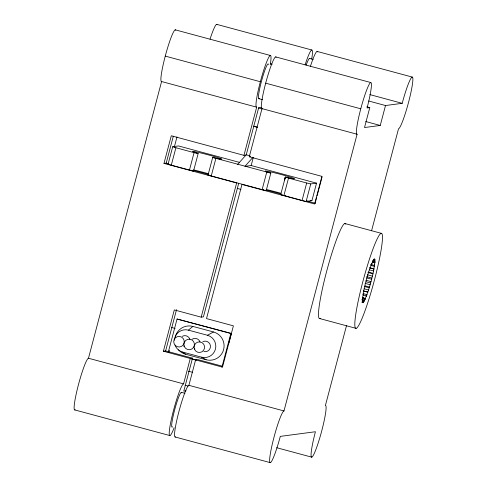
<?xml version="1.0" encoding="UTF-8"?>
<svg xmlns="http://www.w3.org/2000/svg" width="487" height="487" viewBox="0 0 487 487"><rect width="100%" height="100%" fill="white"/><g stroke="black" fill="none" stroke-linecap="round" stroke-linejoin="round"><path stroke-width="0.73" d="M362.815 297.928L364.976 298.507L364.921 299.748A22.712 2.49 -74.9 0 0 365.5 298.446L366.181 295.792L363.302 295.012M363.223 290.964L367.874 292.084A22.712 2.49 -74.9 0 0 368.562 289.99L369.475 287.05A22.712 2.49 -74.9 0 0 370.15 284.743L371.021 281.626A22.712 2.49 -74.9 0 0 371.648 279.252L372.421 276.147A22.712 2.49 -74.9 0 0 372.957 273.858L373.59 270.961A22.712 2.49 -74.9 0 0 373.998 268.903L369.676 267.734M361.835 299.529L363.996 300.114L363.752 301.903A22.712 2.49 -74.9 0 0 364.221 301.13L364.976 298.507M372.798 260.965L374.235 261.355L374.734 258.968A22.712 2.49 -74.9 0 0 374.485 258.853L373.718 261.123L374.053 259.102A22.712 2.49 -74.9 0 0 373.651 259.583L372.884 262.128L373.03 260.6A22.712 2.49 -74.9 0 0 372.506 261.647L371.782 264.307L371.739 263.37A22.712 2.49 -74.9 0 0 371.118 264.91L370.485 267.521L370.248 267.235A22.712 2.49 -74.9 0 0 369.572 269.177L368.665 271.947A22.712 2.49 -74.9 0 0 367.971 274.169L367.076 277.219A22.712 2.49 -74.9 0 0 366.419 279.581L365.591 282.716A22.712 2.49 -74.9 0 0 365 285.065L364.294 288.091A22.712 2.49 -74.9 0 0 363.819 290.282L363.278 293.004A22.712 2.49 -74.9 0 0 362.937 294.903L363.351 294.532L362.596 297.155A22.712 2.49 -74.9 0 0 362.419 298.634L362.979 297.618L362.298 300.272A22.712 2.49 -74.9 0 0 362.291 301.252L362.967 299.651L362.401 302.171A22.712 2.49 -74.9 0 0 362.565 302.579L363.314 300.503L362.894 302.725A22.712 2.49 -74.9 0 0 363.223 302.537L363.996 300.114M366.181 295.792L366.321 296.406A22.712 2.49 -74.9 0 0 366.979 294.653L367.545 292.133M372.245 262.225L374.406 262.81L375.039 260.204A22.712 2.49 -74.9 0 0 374.953 259.504L374.235 261.355M192.408 170.675L193.534 171.101L198.166 153.551L197.046 153.125A15.14 0.688 14.8 0 1 197.637 152.23A15.14 0.688 14.8 0 1 219.132 158.025A15.14 0.688 14.8 0 1 214.481 157.831L212.661 157.484L270.815 173.122L266.188 190.691L208.034 175.077L212.673 157.526M285.303 177.098L284.554 179.995L285.315 177.073L287.135 177.414A15.14 0.688 14.8 0 0 291.792 177.615A15.14 0.688 14.8 0 0 270.291 171.82A15.14 0.688 14.8 0 0 269.701 172.715L270.784 173.104M75.175 409.768A26.767 2.934 -74.9 0 1 78.145 385.85A26.767 2.934 -74.9 0 1 88.476 358.243L161.587 81.536A26.767 2.934 -74.9 0 1 165.903 53.734A26.767 2.934 -74.9 0 1 175.704 30.182M186.01 390.86L183.788 391.152L192.505 358.164L190.283 358.456L163.395 351.212L174.309 309.915L201.192 317.159L236.645 182.978L163.985 163.388L171.29 135.763L243.944 155.347L246.172 155.055L258.664 107.767L261.574 107.384M163.985 163.388L166.213 163.096L173.323 136.196M239.531 162.396L178.498 145.942L172.708 146.709L168.045 164.277L193.491 171.114M174.285 147.159L176.988 136.92M171.26 165.3L175.898 147.75L172.708 146.709M189.425 170.194L194.063 152.644L175.898 147.75M211.224 176.069L215.857 158.518M163.395 351.212L165.623 350.914L176.537 309.616M168.167 352.649L177.055 319.015L231.416 333.431L228.89 342.939M168.745 352.576L169.324 350.378M174.133 427.714A26.767 2.934 -74.9 0 1 171.211 420.007A26.767 2.934 -74.9 0 1 183.562 383.878L190.283 358.456M243.944 155.347L256.673 107.17A26.767 2.934 -74.9 0 1 263.601 70.578A26.767 2.934 -74.9 0 1 270.255 64.698M238.679 183.416L203.42 316.867L201.192 317.159M175.594 436.833A26.767 2.934 -74.9 0 1 178.565 412.915A26.767 2.934 -74.9 0 1 188.895 385.314L195.61 359.893L197.832 359.601L222.535 366.261M195.61 359.893L222.492 367.143L233.401 325.846L206.518 318.595L241.972 184.415L314.626 203.998L321.931 176.373L249.271 156.784L262 108.607A26.767 2.934 -74.9 0 1 266.322 80.805A26.767 2.934 -74.9 0 1 276.123 57.253M252.972 157.319L244.924 166.353L251.152 165.531L253.283 157.49M262.085 189.778L266.718 172.234M221.932 367.143L230.82 333.51L231.416 333.431M283.878 195.658L288.517 178.108L285.376 177.14L280.67 194.642L305.568 201.399L311.911 200.705L316.544 183.161L251.152 165.531M302.043 200.553L306.682 183.002L288.517 178.108M306.122 201.472L310.755 183.922L316.544 183.161M315.156 203.152L316.702 197.302M317.086 195.835L322.108 176.824M175.235 437.016L270.322 462.65A26.767 2.934 -74.9 0 1 274.004 437.216A26.767 2.934 -74.9 0 1 283.982 410.949L357.093 134.242A26.767 2.934 -74.9 0 1 360.776 108.802A26.767 2.934 -74.9 0 1 370.753 82.534L275.66 56.9M366.857 106.823L369.779 107.615L364.519 127.533L380.244 125.457L385.509 105.533L402.207 103.323A26.767 2.934 -74.9 0 1 412.185 77.056L317.098 51.421M346.555 325.462L325.413 405.464A26.767 2.934 -74.9 0 1 321.73 430.898A26.767 2.934 -74.9 0 1 311.753 457.165L276.646 447.705M371.569 230.777L398.524 128.757A26.767 2.934 -74.9 0 0 408.502 102.489A26.767 2.934 -74.9 0 0 412.185 77.056M370.613 264.417L374.217 265.391L374.935 262.73A22.712 2.49 -74.9 0 0 375.027 261.489L374.406 262.81M370.071 267.972L373.675 268.94L374.442 266.395A22.712 2.49 -74.9 0 0 374.704 264.691L374.217 265.391M237.656 164.399L246.209 154.799L249.837 155.779M174.297 340.212A11.353 11.274 82.5 0 1 188.439 330.143L192.846 326.406L213.483 331.97A14.385 14.281 82.5 0 1 223.618 349.581A14.385 14.281 82.5 0 1 206.141 359.753L185.504 354.189A14.385 14.281 82.5 0 1 178.498 349.83M208.01 175.04L209.617 175.32M280.664 194.63L282.271 194.91M188.439 330.143L207.438 335.263L213.483 331.97M369.779 107.615L367.07 107.974A26.767 2.934 -74.9 0 0 370.753 82.534M249.271 156.784L250.756 156.589M373.675 268.94L373.998 268.903M310.755 183.922L306.682 183.002M198.124 153.569L194.063 152.644M216.678 24.35L311.765 49.984M309.537 58.434L313.171 59.414M175.247 29.829L270.334 55.463M369.852 94.6L402.207 103.323M368.689 100.998L385.509 105.533M165.263 56.102L260.356 81.737M265.683 83.174L360.776 108.802M365.713 121.537L380.244 125.457M258.907 98.721L262.542 99.701M161.587 81.536L256.673 107.17M262 108.607L357.093 134.242M253.703 126.273L257.373 127.259A75.704 3.433 14.8 0 1 253.197 126.127M310.438 200.309L311.911 200.705M166.213 163.096L168.417 163.693M193.369 170.42L208.783 174.571M266.212 190.058L280.896 194.015M306.579 200.936L315.387 203.31M237.285 188.42L240.955 189.413M344.869 223.509L381.668 233.425A49.211 5.394 -74.9 0 1 366.145 307.571A49.211 5.394 -74.9 0 1 358.115 301.496A49.211 5.394 -74.9 0 1 381.668 233.425M373.499 262.341L374.935 262.73M370.844 265.421L374.442 266.395M369.268 269.798L373.59 270.961M368.501 272.069L372.823 273.237M367.916 272.501L372.957 273.858M367.381 274.79L372.421 276.147M366.662 276.646L371.703 278.004M366.608 277.894L371.648 279.252M365.981 280.269L371.021 281.626M366.078 281.784L370.4 282.953M365.11 283.385L370.15 284.743M365.153 285.887L369.475 287.05M364.66 286.593L368.982 287.762M364.239 288.821L368.562 289.99M363.552 290.922L367.874 292.084M363.375 293.679L366.979 294.653M362.62 297.673L365.5 298.446M361.78 302.147L363.223 302.537M319.289 318.437L356.082 328.36M177.055 319.015L230.82 333.51M171.461 327.459L175.119 328.445M174.991 345.1A11.353 11.274 82.5 0 0 182.643 352.077L201.642 357.196L206.141 359.753M165.623 350.914L192.505 358.164M191.994 358.84L196.358 360.015M191.415 358.919L195.774 360.094M188.311 371.161L192.712 372.348M88.476 358.243L183.562 383.878M188.895 385.314L283.982 410.949M185.133 385.26L188.067 386.045M181.334 392.327L184.963 393.307M74.815 409.944L169.902 435.579M270.34 63.706L272.154 64.223M265.062 190.265L266.176 190.673M182.643 352.077L185.504 354.189M320.33 318.303A49.211 5.394 -74.9 0 1 327.118 269.591A49.211 5.394 -74.9 0 1 345.715 224.16M270.322 462.65A26.767 2.934 -74.9 0 0 280.299 436.382L315.436 431.732A26.767 2.934 -74.9 0 0 311.753 457.165M310.463 66.22A26.767 2.934 -74.9 0 1 317.597 51.884M172.599 426.789A18.019 1.972 -74.9 0 1 174.839 409.177A18.019 1.972 -74.9 0 1 181.736 392.918M306.189 65.081A18.019 1.972 -74.9 0 1 309.842 58.671M259.37 98.38A18.019 1.972 -74.9 0 1 261.61 80.763A18.019 1.972 -74.9 0 1 268.507 64.509M305.13 64.783A26.767 2.934 -74.9 0 1 311.729 58.951M210.043 39.149A26.767 2.934 -74.9 0 1 216.965 24.447M175.247 337.089A14.385 14.281 82.5 0 1 192.846 326.406M207.438 335.263A11.353 11.274 82.5 0 1 215.437 349.167A11.353 11.274 82.5 0 1 201.642 357.196M262.207 108.978A75.704 3.433 14.8 0 1 258.287 107.919M285.778 195.701A15.14 0.688 14.8 0 1 285.029 195.543M263.662 189.82A15.14 0.688 14.8 0 1 263.053 189.613M266.194 189.486A15.14 0.688 14.8 0 1 281.005 193.302M211.577 175.777A15.14 0.688 14.8 0 1 210.731 175.582M191.677 170.45A15.14 0.688 14.8 0 1 191.007 170.231M189.845 169.841A15.14 0.688 14.8 0 1 189.358 169.665M193.54 169.902A15.14 0.688 14.8 0 1 208.351 173.713M194.855 348.966A5.302 5.26 82.5 0 1 194.459 348.936M192.158 339.232A5.302 5.26 82.5 0 1 200.029 341.99M202.902 341.649A5.302 5.26 82.5 0 1 210.451 345.91A5.302 5.26 82.5 0 1 203.858 351.529M184.683 346.22A5.302 5.26 82.5 0 1 183.52 346.044M182.229 336.34A5.302 5.26 82.5 0 1 189.881 339.311M174.2 339.506A5.302 5.26 82.5 0 0 179.502 346.981A5.302 5.26 82.5 0 0 183.276 338.629A5.302 5.26 82.5 0 0 174.2 339.506M184.372 342.245A5.302 5.26 82.5 0 0 189.674 349.721A5.302 5.26 82.5 0 0 193.442 341.375A5.302 5.26 82.5 0 0 184.372 342.245M194.544 344.991A5.302 5.26 82.5 0 0 199.847 352.466A5.302 5.26 82.5 0 0 203.615 344.114A5.302 5.26 82.5 0 0 194.544 344.991"/></g></svg>
